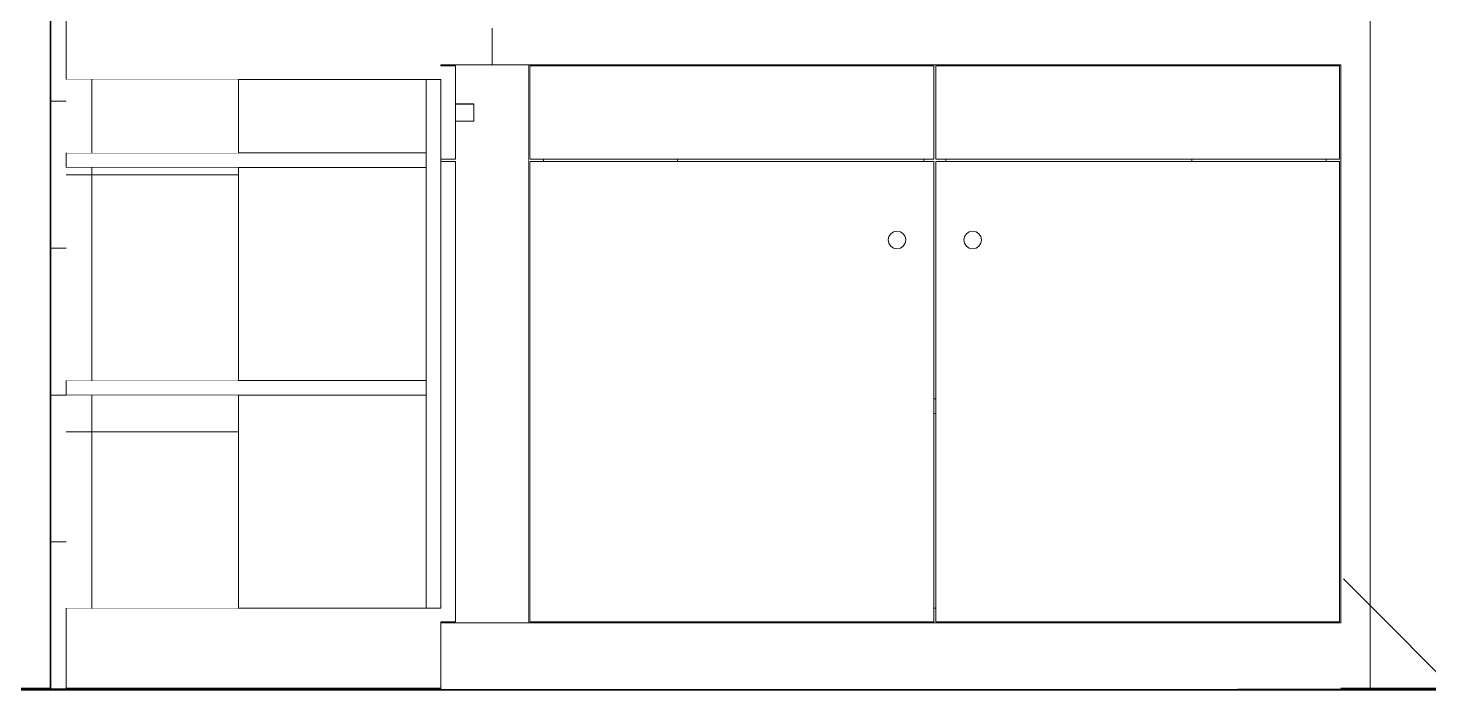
# Model space of a CAD drawing. Header units: metres. Extents: x -41 to 412, y -15 to 25.
# Drawn here: x 268.66 to 270.567, y -14.621 to -13.721 of the extents above; entities that cross this region are included whole.
import ezdxf

# ---------------------------------------------------------------- set-up
doc = ezdxf.new("R2010")
doc.units = ezdxf.units.M
doc.header["$MEASUREMENT"] = 0
doc.set_wipeout_variables(frame=1)
doc.linetypes.add('Wipeout_Contour', pattern=[1, 0, -1])
for name, color, linetype in [('Dimensioning - General', 7, 'Continuous'), ('Interior - Furniture', 7, 'Continuous'), ('Interior - Stair & Railing', 7, 'Continuous'), ('Structural - Bearing', 7, 'Continuous')]:
    doc.layers.add(name, color=color, linetype=linetype)
pattern_1 = [(180, (268.947, -14.62055), (0, 0.35), []), (90, (268.94699, -14.62055), (0.2, 0), [])]

msp = doc.modelspace()

# ---------------------------------------------------------------- linework, layer by layer
at = {"layer": 'Interior - Furniture', "color": 104, "linetype": 'Continuous', "lineweight": 20, "true_color": 0x029e21}
for p, q in [((268.712, -13.7906), (268.712, -13.8906)), ((268.712, -13.9106), (268.712, -14.2006)), ((268.712, -14.2206), (268.712, -14.5106))]:
    msp.add_line(p, q, dxfattribs=at)

# ---------------------------------------------------------------- wipeouts: each hides what was drawn before it
at = {"color": 254, "linetype": 'Wipeout_Contour', "lineweight": 0, "ltscale": 1080.255243}
msp.add_wipeout([(269.8595, -13.7706), (269.5645, -13.7706), (269.5645, -13.7721), (269.8595, -13.7721)], dxfattribs=at).dxf.layer = 'Interior - Furniture'
at = {"color": 254, "linetype": 'Wipeout_Contour', "lineweight": 0, "ltscale": 4323.845252}
msp.add_wipeout([(269.893, -13.8991), (269.8795, -13.8991), (269.8795, -13.9021), (269.893, -13.9021), (269.893, -14.2256), (269.896, -14.2256), (269.896, -13.9021), (269.9095, -13.9021), (269.9095, -13.8991), (269.896, -13.8991), (269.896, -13.7721), (269.9095, -13.7721), (269.9095, -13.7706), (269.8795, -13.7706), (269.8795, -13.7721), (269.893, -13.7721)], dxfattribs=at).dxf.layer = 'Interior - Furniture'
at = {"color": 254, "linetype": 'Wipeout_Contour', "lineweight": 0, "ltscale": 1081.713343}
msp.add_wipeout([(270.2245, -13.7706), (269.9295, -13.7706), (269.9295, -13.7721), (270.2245, -13.7721)], dxfattribs=at).dxf.layer = 'Interior - Furniture'
at = {"color": 254, "linetype": 'Wipeout_Contour', "lineweight": 0, "ltscale": 1082.746978}
msp.add_wipeout([(270.2445, -13.7721), (270.427, -13.7721), (270.427, -13.7706), (270.2445, -13.7706)], dxfattribs=at).dxf.layer = 'Interior - Furniture'
at = {"color": 254, "linetype": 'Wipeout_Contour', "lineweight": 0, "ltscale": 1080.28173}
msp.add_wipeout([(269.5645, -13.8991), (269.5645, -13.9021), (269.8595, -13.9021), (269.8595, -13.8991)], dxfattribs=at).dxf.layer = 'Interior - Furniture'
at = {"color": 254, "linetype": 'Wipeout_Contour', "lineweight": 0, "ltscale": 1081.739795}
msp.add_wipeout([(269.9295, -13.9021), (270.2245, -13.9021), (270.2245, -13.8991), (269.9295, -13.8991)], dxfattribs=at).dxf.layer = 'Interior - Furniture'
at = {"color": 254, "linetype": 'Wipeout_Contour', "lineweight": 0, "ltscale": 1082.773405}
msp.add_wipeout([(270.2445, -13.9021), (270.427, -13.9021), (270.427, -13.8991), (270.2445, -13.8991)], dxfattribs=at).dxf.layer = 'Interior - Furniture'
at = {"color": 254, "linetype": 'Wipeout_Contour', "lineweight": 0, "ltscale": 4323.306039}
msp.add_wipeout([(269.8541, -14.0136), (269.855, -14.0091), (269.8541, -14.0045), (269.8515, -14.0006), (269.8476, -13.998), (269.843, -13.9971), (269.8384, -13.998), (269.8345, -14.0006), (269.8319, -14.0045), (269.831, -14.0091), (269.8319, -14.0136), (269.8345, -14.0175), (269.8384, -14.0201), (269.843, -14.0211), (269.8476, -14.0201), (269.8515, -14.0175)], dxfattribs=at).dxf.layer = 'Interior - Furniture'
at = {"color": 254, "linetype": 'Wipeout_Contour', "lineweight": 0, "ltscale": 4324.951822}
msp.add_wipeout([(269.9349, -14.0136), (269.9375, -14.0175), (269.9414, -14.0201), (269.946, -14.0211), (269.9506, -14.0201), (269.9545, -14.0175), (269.9571, -14.0136), (269.958, -14.0091), (269.9571, -14.0045), (269.9545, -14.0006), (269.9506, -13.998), (269.946, -13.9971), (269.9414, -13.998), (269.9375, -14.0006), (269.9349, -14.0045), (269.934, -14.0091)], dxfattribs=at).dxf.layer = 'Interior - Furniture'
at = {"color": 254, "linetype": 'Wipeout_Contour', "lineweight": 0, "ltscale": 1613.96955}
msp.add_wipeout([(268.392, -14.3106), (268.422, -14.3106), (268.422, -14.6206), (268.692, -14.6206), (268.692, -12.1979), (268.392, -12.2556)], dxfattribs=at).dxf.layer = 'Structural - Bearing'
at = {"color": 254, "linetype": 'Wipeout_Contour', "lineweight": 0, "ltscale": 1083.244796}
msp.add_wipeout([(270.447, -12.5806), (270.447, -14.6206), (270.487, -14.6206), (270.487, -12.5806)], dxfattribs=at).dxf.layer = 'Structural - Bearing'

# ---------------------------------------------------------------- next in the draw order: linework, layer by layer
at = {"layer": 'Interior - Furniture', "color": 104, "linetype": 'Continuous', "lineweight": 13, "true_color": 0x029e21}
for p, q in [((269.8319, -14.0045), (269.831, -14.0091)), ((269.831, -14.0091), (269.8319, -14.0136)), ((269.8345, -14.0006), (269.8319, -14.0045)), ((269.8319, -14.0136), (269.8345, -14.0175)), ((269.8384, -13.998), (269.8345, -14.0006)), ((269.843, -13.9971), (269.8384, -13.998)), ((269.8476, -13.998), (269.843, -13.9971)), ((269.8515, -14.0006), (269.8476, -13.998)), ((269.8541, -14.0045), (269.8515, -14.0006)), ((269.8515, -14.0175), (269.8541, -14.0136)), ((269.855, -14.0091), (269.8541, -14.0045)), ((269.8541, -14.0136), (269.855, -14.0091)), ((269.934, -14.0091), (269.9349, -14.0045)), ((269.9349, -14.0136), (269.934, -14.0091)), ((269.9349, -14.0045), (269.9375, -14.0006)), ((269.9375, -14.0175), (269.9349, -14.0136)), ((269.9375, -14.0006), (269.9414, -13.998)), ((269.9414, -13.998), (269.946, -13.9971)), ((269.946, -13.9971), (269.9506, -13.998)), ((269.9506, -13.998), (269.9545, -14.0006)), ((269.9545, -14.0006), (269.9571, -14.0045)), ((269.9571, -14.0136), (269.9545, -14.0175)), ((269.9571, -14.0045), (269.958, -14.0091)), ((269.958, -14.0091), (269.9571, -14.0136)), ((269.8345, -14.0175), (269.8384, -14.0201)), ((269.8384, -14.0201), (269.843, -14.0211)), ((269.843, -14.0211), (269.8476, -14.0201)), ((269.8476, -14.0201), (269.8515, -14.0175)), ((269.9414, -14.0201), (269.9375, -14.0175)), ((269.946, -14.0211), (269.9414, -14.0201)), ((269.9506, -14.0201), (269.946, -14.0211)), ((269.9545, -14.0175), (269.9506, -14.0201))]:
    msp.add_line(p, q, dxfattribs=at)
at = {"layer": 'Structural - Bearing', "color": 7, "linetype": 'Continuous', "lineweight": 60, "flags": 128}
for points in [[(268.692, -13.4206), (268.692, -13.7206), (268.692, -13.7706), (268.692, -13.7906), (268.692, -14.5106), (268.692, -14.5306), (268.692, -14.6206)], [(268.692, -14.6206), (268.422, -14.6206), (268.392, -14.6206)], [(268.692, -14.6206), (268.712, -14.6206), (269.222, -14.6206)]]:
    msp.add_lwpolyline(points, dxfattribs=at)

# ---------------------------------------------------------------- next in the draw order: wipeouts: each hides what was drawn before it
at = {"color": 254, "linetype": 'Wipeout_Contour', "lineweight": 0, "ltscale": 1080.859707}
msp.add_wipeout([(269.8671, -13.7706), (269.8595, -13.7706), (269.8595, -13.7721), (269.8671, -13.7721)], dxfattribs=at).dxf.layer = 'Interior - Furniture'
at = {"color": 254, "linetype": 'Wipeout_Contour', "lineweight": 0, "ltscale": 1081.047199}
msp.add_wipeout([(269.911, -13.7706), (269.9095, -13.7706), (269.9095, -13.7721), (269.911, -13.7721)], dxfattribs=at).dxf.layer = 'Interior - Furniture'
at = {"color": 254, "linetype": 'Wipeout_Contour', "lineweight": 0, "ltscale": 1082.31781}
msp.add_wipeout([(270.2321, -13.7706), (270.2245, -13.7706), (270.2245, -13.7721), (270.2321, -13.7721)], dxfattribs=at).dxf.layer = 'Interior - Furniture'
at = {"color": 254, "linetype": 'Wipeout_Contour', "lineweight": 0, "ltscale": 1080.886179}
msp.add_wipeout([(269.8595, -13.8991), (269.8595, -13.9021), (269.8671, -13.9021), (269.8671, -13.8991)], dxfattribs=at).dxf.layer = 'Interior - Furniture'
at = {"color": 254, "linetype": 'Wipeout_Contour', "lineweight": 0, "ltscale": 1081.073667}
msp.add_wipeout([(269.9095, -13.9021), (269.911, -13.9021), (269.911, -13.8991), (269.9095, -13.8991)], dxfattribs=at).dxf.layer = 'Interior - Furniture'
at = {"color": 254, "linetype": 'Wipeout_Contour', "lineweight": 0, "ltscale": 1082.344247}
msp.add_wipeout([(270.2245, -13.8991), (270.2245, -13.9021), (270.2321, -13.9021), (270.2321, -13.8991)], dxfattribs=at).dxf.layer = 'Interior - Furniture'
at = {"color": 254, "linetype": 'Wipeout_Contour', "lineweight": 0, "ltscale": 1084.723041}
msp.add_wipeout([(270.487, -12.5806), (270.487, -14.6206), (271.187, -14.6206), (271.187, -12.5806)], dxfattribs=at).dxf.layer = 'Structural - Bearing'

# ---------------------------------------------------------------- next in the draw order: linework, layer by layer
at = {"layer": 'Structural - Bearing', "color": 30, "linetype": 'Continuous', "lineweight": 18, "true_color": 0xff6600}
msp.add_line((270.487, -12.5806), (270.487, -14.6206), dxfattribs=at)
at = {"layer": 'Structural - Bearing', "color": 7, "linetype": 'Continuous', "lineweight": 60}
msp.add_line((269.222, -14.6206), (272.117, -14.6206), dxfattribs=at)

# ---------------------------------------------------------------- next in the draw order: wipeouts: each hides what was drawn before it
at = {"color": 254, "linetype": 'Wipeout_Contour', "lineweight": 0, "ltscale": 1080.887955}
msp.add_wipeout([(269.8736, -13.7706), (269.8671, -13.7706), (269.8671, -13.7721), (269.8736, -13.7721)], dxfattribs=at).dxf.layer = 'Interior - Furniture'
at = {"color": 254, "linetype": 'Wipeout_Contour', "lineweight": 0, "ltscale": 1081.0589}
msp.add_wipeout([(269.9153, -13.7706), (269.911, -13.7706), (269.911, -13.7721), (269.9153, -13.7721)], dxfattribs=at).dxf.layer = 'Interior - Furniture'
at = {"color": 254, "linetype": 'Wipeout_Contour', "lineweight": 0, "ltscale": 1082.346057}
msp.add_wipeout([(270.2386, -13.7706), (270.2321, -13.7706), (270.2321, -13.7721), (270.2386, -13.7721)], dxfattribs=at).dxf.layer = 'Interior - Furniture'
at = {"color": 254, "linetype": 'Wipeout_Contour', "lineweight": 0, "ltscale": 1080.914426}
msp.add_wipeout([(269.8671, -13.8991), (269.8671, -13.9021), (269.8736, -13.9021), (269.8736, -13.8991)], dxfattribs=at).dxf.layer = 'Interior - Furniture'
at = {"color": 254, "linetype": 'Wipeout_Contour', "lineweight": 0, "ltscale": 1081.085368}
msp.add_wipeout([(269.911, -13.9021), (269.9153, -13.9021), (269.9153, -13.8991), (269.911, -13.8991)], dxfattribs=at).dxf.layer = 'Interior - Furniture'
at = {"color": 254, "linetype": 'Wipeout_Contour', "lineweight": 0, "ltscale": 1082.372493}
msp.add_wipeout([(270.2321, -13.8991), (270.2321, -13.9021), (270.2386, -13.9021), (270.2386, -13.8991)], dxfattribs=at).dxf.layer = 'Interior - Furniture'

# ---------------------------------------------------------------- next in the draw order: wipeouts: each hides what was drawn before it
at = {"color": 254, "linetype": 'Wipeout_Contour', "lineweight": 0, "ltscale": 1080.909574}
msp.add_wipeout([(269.878, -13.7706), (269.8736, -13.7706), (269.8736, -13.7721), (269.878, -13.7721)], dxfattribs=at).dxf.layer = 'Interior - Furniture'
at = {"color": 254, "linetype": 'Wipeout_Contour', "lineweight": 0, "ltscale": 1081.08052}
msp.add_wipeout([(269.9218, -13.7706), (269.9153, -13.7706), (269.9153, -13.7721), (269.9218, -13.7721)], dxfattribs=at).dxf.layer = 'Interior - Furniture'
at = {"color": 254, "linetype": 'Wipeout_Contour', "lineweight": 0, "ltscale": 1082.367677}
msp.add_wipeout([(270.243, -13.7706), (270.2386, -13.7706), (270.2386, -13.7721), (270.243, -13.7721)], dxfattribs=at).dxf.layer = 'Interior - Furniture'
at = {"color": 254, "linetype": 'Wipeout_Contour', "lineweight": 0, "ltscale": 1080.936045}
msp.add_wipeout([(269.8736, -13.8991), (269.8736, -13.9021), (269.878, -13.9021), (269.878, -13.8991)], dxfattribs=at).dxf.layer = 'Interior - Furniture'
at = {"color": 254, "linetype": 'Wipeout_Contour', "lineweight": 0, "ltscale": 1081.106987}
msp.add_wipeout([(269.9153, -13.9021), (269.9218, -13.9021), (269.9218, -13.8991), (269.9153, -13.8991)], dxfattribs=at).dxf.layer = 'Interior - Furniture'
at = {"color": 254, "linetype": 'Wipeout_Contour', "lineweight": 0, "ltscale": 1082.394112}
msp.add_wipeout([(270.2386, -13.8991), (270.2386, -13.9021), (270.243, -13.9021), (270.243, -13.8991)], dxfattribs=at).dxf.layer = 'Interior - Furniture'
at = {"color": 254, "linetype": 'Wipeout_Contour', "lineweight": 0, "ltscale": 1078.706577}
msp.add_wipeout([(269.342, -14.6206), (269.342, -14.5306), (269.222, -14.5306), (269.222, -14.6206)], dxfattribs=at).dxf.layer = 'Interior - Furniture'

# ---------------------------------------------------------------- next in the draw order: wipeouts: each hides what was drawn before it
at = {"color": 254, "linetype": 'Wipeout_Contour', "lineweight": 0, "ltscale": 1080.921274}
msp.add_wipeout([(269.8795, -13.7706), (269.878, -13.7706), (269.878, -13.7721), (269.8795, -13.7721)], dxfattribs=at).dxf.layer = 'Interior - Furniture'
at = {"color": 254, "linetype": 'Wipeout_Contour', "lineweight": 0, "ltscale": 1081.108768}
msp.add_wipeout([(269.9295, -13.7706), (269.9218, -13.7706), (269.9218, -13.7721), (269.9295, -13.7721)], dxfattribs=at).dxf.layer = 'Interior - Furniture'
at = {"color": 254, "linetype": 'Wipeout_Contour', "lineweight": 0, "ltscale": 1082.379377}
msp.add_wipeout([(270.2445, -13.7706), (270.243, -13.7706), (270.243, -13.7721), (270.2445, -13.7721)], dxfattribs=at).dxf.layer = 'Interior - Furniture'
at = {"color": 254, "linetype": 'Wipeout_Contour', "lineweight": 0, "ltscale": 1080.947744}
msp.add_wipeout([(269.878, -13.8991), (269.878, -13.9021), (269.8795, -13.9021), (269.8795, -13.8991)], dxfattribs=at).dxf.layer = 'Interior - Furniture'
at = {"color": 254, "linetype": 'Wipeout_Contour', "lineweight": 0, "ltscale": 1081.135234}
msp.add_wipeout([(269.9218, -13.9021), (269.9295, -13.9021), (269.9295, -13.8991), (269.9218, -13.8991)], dxfattribs=at).dxf.layer = 'Interior - Furniture'
at = {"color": 254, "linetype": 'Wipeout_Contour', "lineweight": 0, "ltscale": 1082.405812}
msp.add_wipeout([(270.243, -13.8991), (270.243, -13.9021), (270.2445, -13.9021), (270.2445, -13.8991)], dxfattribs=at).dxf.layer = 'Interior - Furniture'
at = {"color": 254, "linetype": 'Wipeout_Contour', "lineweight": 0, "ltscale": 1618.674196}
msp.add_wipeout([(269.222, -14.5306), (269.342, -14.5306), (269.342, -14.5106), (269.242, -14.5106), (269.242, -14.5291), (269.222, -14.5291)], dxfattribs=at).dxf.layer = 'Interior - Furniture'

# ---------------------------------------------------------------- next in the draw order: linework, layer by layer
at = {"layer": 'Interior - Furniture', "color": 104, "linetype": 'Continuous', "lineweight": 20, "true_color": 0x029e21}
msp.add_line((269.242, -14.5291), (269.222, -14.5291), dxfattribs=at)
at = {"layer": 'Interior - Furniture', "color": 104, "linetype": 'Continuous', "lineweight": 13, "true_color": 0x029e21}
msp.add_line((269.342, -14.5306), (269.222, -14.5306), dxfattribs=at)
at = {"layer": 'Interior - Furniture', "color": 104, "linetype": 'Continuous', "lineweight": 20, "true_color": 0x029e21, "flags": 128}
msp.add_lwpolyline([(269.222, -14.5291), (269.222, -14.5306), (269.222, -14.6206)], dxfattribs=at)

# ---------------------------------------------------------------- next in the draw order: wipeouts: each hides what was drawn before it
at = {"color": 254, "linetype": 'Wipeout_Contour', "lineweight": 0, "ltscale": 3507.273019}
msp.add_wipeout([(269.222, -13.8991), (269.222, -13.9021), (269.242, -13.9021), (269.242, -14.5106), (269.342, -14.5106), (269.342, -13.7906), (269.242, -13.7906), (269.242, -13.8236), (269.267, -13.8236), (269.267, -13.8466), (269.267, -13.8476), (269.242, -13.8476), (269.242, -13.8991)], dxfattribs=at).dxf.layer = 'Interior - Furniture'

# ---------------------------------------------------------------- next in the draw order: linework, layer by layer
at = {"layer": 'Interior - Furniture', "color": 104, "linetype": 'Continuous', "lineweight": 20, "true_color": 0x029e21}
msp.add_line((269.242, -13.9021), (269.242, -14.5291), dxfattribs=at)
at = {"layer": 'Interior - Furniture', "color": 104, "linetype": 'Continuous', "lineweight": 13, "true_color": 0x029e21}
msp.add_line((269.342, -14.5306), (269.342, -14.5106), dxfattribs=at)

# ---------------------------------------------------------------- next in the draw order: wipeouts: each hides what was drawn before it
at = {"color": 254, "linetype": 'Wipeout_Contour', "lineweight": 0, "ltscale": 1078.337463}
msp.add_wipeout([(269.222, -14.5106), (269.222, -13.7906), (269.202, -13.7906), (269.202, -14.5106)], dxfattribs=at).dxf.layer = 'Interior - Furniture'
at = {"color": 254, "linetype": 'Wipeout_Contour', "lineweight": 0, "ltscale": 1078.443108}
msp.add_wipeout([(269.242, -13.8476), (269.267, -13.8476), (269.267, -13.8466), (269.242, -13.8466)], dxfattribs=at).dxf.layer = 'Interior - Furniture'

# ---------------------------------------------------------------- next in the draw order: linework, layer by layer
at = {"layer": 'Interior - Furniture', "color": 104, "linetype": 'Continuous', "lineweight": 20, "true_color": 0x029e21}
for p, q in [((269.242, -13.8991), (269.222, -13.8991)), ((269.222, -13.9021), (269.222, -14.5106)), ((269.242, -13.9021), (269.222, -13.9021))]:
    msp.add_line(p, q, dxfattribs=at)
at = {"layer": 'Interior - Furniture', "color": 104, "linetype": 'Continuous', "lineweight": 13, "true_color": 0x029e21}
msp.add_line((269.222, -13.9021), (269.222, -13.8991), dxfattribs=at)

# ---------------------------------------------------------------- next in the draw order: wipeouts: each hides what was drawn before it
at = {"color": 254, "linetype": 'Wipeout_Contour', "lineweight": 0, "ltscale": 1618.350441}
msp.add_wipeout([(269.222, -13.7721), (269.242, -13.7721), (269.242, -13.7906), (269.342, -13.7906), (269.342, -13.7706), (269.222, -13.7706)], dxfattribs=at).dxf.layer = 'Interior - Furniture'
at = {"color": 254, "linetype": 'Wipeout_Contour', "lineweight": 0, "ltscale": 1077.722796}
msp.add_wipeout([(269.202, -13.7906), (268.947, -13.7906), (268.947, -13.8906), (269.202, -13.8906)], dxfattribs=at).dxf.layer = 'Interior - Furniture'
at = {"color": 254, "linetype": 'Wipeout_Contour', "lineweight": 0, "ltscale": 1078.442747}
msp.add_wipeout([(269.242, -13.8466), (269.267, -13.8466), (269.267, -13.844), (269.242, -13.844)], dxfattribs=at).dxf.layer = 'Interior - Furniture'
at = {"color": 254, "linetype": 'Wipeout_Contour', "lineweight": 0, "ltscale": 1077.767491}
msp.add_wipeout([(268.947, -13.9106), (268.947, -14.2006), (269.202, -14.2006), (269.202, -13.9106)], dxfattribs=at).dxf.layer = 'Interior - Furniture'
at = {"color": 254, "linetype": 'Wipeout_Contour', "lineweight": 0, "ltscale": 1077.83289}
msp.add_wipeout([(269.202, -14.2206), (268.947, -14.2206), (268.947, -14.5106), (269.202, -14.5106)], dxfattribs=at).dxf.layer = 'Interior - Furniture'
at = {"color": 254, "linetype": 'Wipeout_Contour', "lineweight": 0, "ltscale": 1081.153202}
msp.add_wipeout([(269.342, -14.5306), (269.342, -14.6206), (270.447, -14.6206), (270.447, -14.5306)], dxfattribs=at).dxf.layer = 'Interior - Furniture'

# ---------------------------------------------------------------- next in the draw order: linework, layer by layer
at = {"layer": 'Dimensioning - General', "color": 151, "linetype": 'Continuous', "lineweight": 20, "true_color": 0x80c2ff}
msp.add_line((270.6006, -14.6206), (270.307, -14.6206), dxfattribs=at)
at = {"layer": 'Interior - Furniture', "color": 104, "linetype": 'Continuous', "lineweight": 20, "true_color": 0x029e21}
for p, q in [((269.222, -13.7706), (269.222, -13.7721)), ((269.242, -13.7721), (269.222, -13.7721)), ((269.222, -13.7906), (268.712, -13.7906)), ((269.222, -13.7906), (269.222, -13.8991)), ((269.202, -13.8906), (268.712, -13.8906)), ((269.202, -13.8906), (269.202, -13.9106)), ((269.202, -13.9106), (268.712, -13.9106)), ((269.202, -14.2006), (268.712, -14.2006)), ((269.202, -14.2006), (269.202, -14.2206)), ((269.202, -14.2206), (268.712, -14.2206)), ((269.222, -14.5106), (268.712, -14.5106))]:
    msp.add_line(p, q, dxfattribs=at)
at = {"layer": 'Interior - Furniture', "color": 104, "linetype": 'Continuous', "lineweight": 13, "true_color": 0x029e21}
for p, q in [((269.202, -13.8906), (269.202, -13.7906)), ((269.342, -14.5106), (269.342, -13.7906)), ((269.202, -14.2006), (269.202, -13.9106)), ((269.202, -14.5106), (269.202, -14.2206))]:
    msp.add_line(p, q, dxfattribs=at)

# ---------------------------------------------------------------- next in the draw order: wipeouts: each hides what was drawn before it
at = {"color": 254, "linetype": 'Wipeout_Contour', "lineweight": 0, "ltscale": 1078.672016}
msp.add_wipeout([(269.342, -13.7706), (269.342, -13.7206), (269.292, -13.7206), (269.292, -13.7706)], dxfattribs=at).dxf.layer = 'Interior - Furniture'
at = {"color": 254, "linetype": 'Wipeout_Contour', "lineweight": 0, "ltscale": 1078.44208}
msp.add_wipeout([(269.242, -13.844), (269.267, -13.844), (269.267, -13.8401), (269.242, -13.8401)], dxfattribs=at).dxf.layer = 'Interior - Furniture'

# ---------------------------------------------------------------- next in the draw order: linework, layer by layer
at = {"layer": 'Interior - Furniture', "color": 104, "linetype": 'Continuous', "lineweight": 20, "true_color": 0x029e21}
for p, q in [((269.292, -13.7206), (269.292, -13.7706)), ((269.292, -13.7706), (269.222, -13.7706))]:
    msp.add_line(p, q, dxfattribs=at)
at = {"layer": 'Interior - Furniture', "color": 104, "linetype": 'Continuous', "lineweight": 13, "true_color": 0x029e21}
for p, q in [((269.342, -13.7706), (269.292, -13.7706)), ((269.342, -13.7906), (269.342, -13.7706))]:
    msp.add_line(p, q, dxfattribs=at)

# ---------------------------------------------------------------- next in the draw order: wipeouts: each hides what was drawn before it
at = {"color": 254, "linetype": 'Wipeout_Contour', "lineweight": 0, "ltscale": 1078.441209}
msp.add_wipeout([(269.242, -13.8401), (269.267, -13.8401), (269.267, -13.8356), (269.242, -13.8356)], dxfattribs=at).dxf.layer = 'Interior - Furniture'
at = {"color": 254, "linetype": 'Wipeout_Contour', "lineweight": 0, "ltscale": 1619.339706}
msp.add_wipeout([(269.342, -14.5306), (269.362, -14.5306), (269.362, -14.5291), (269.3435, -14.5291), (269.3435, -14.5106), (269.342, -14.5106)], dxfattribs=at).dxf.layer = 'Interior - Furniture'
at = {"color": 254, "linetype": 'Wipeout_Contour', "lineweight": 0, "ltscale": 1076.744089}
msp.add_wipeout([(268.712, -13.7906), (268.712, -13.8906), (268.947, -13.8906), (268.947, -13.7906)], dxfattribs=at).dxf.layer = 'Interior - Stair & Railing'
at = {"color": 254, "linetype": 'Wipeout_Contour', "lineweight": 0, "ltscale": 1076.788825}
msp.add_wipeout([(268.712, -13.9106), (268.712, -14.2006), (268.947, -14.2006), (268.947, -13.9106)], dxfattribs=at).dxf.layer = 'Interior - Stair & Railing'
at = {"color": 254, "linetype": 'Wipeout_Contour', "lineweight": 0, "ltscale": 1076.854283}
msp.add_wipeout([(268.712, -14.2206), (268.712, -14.5106), (268.947, -14.5106), (268.947, -14.2206)], dxfattribs=at).dxf.layer = 'Interior - Stair & Railing'

# ---------------------------------------------------------------- next in the draw order: hatches: boundary and pattern name
at = {"layer": 'Interior - Stair & Railing', "linetype": 'Continuous', "lineweight": 13}
h = msp.add_hatch(dxfattribs=at)
h.set_pattern_fill('GRID_20X35_0001', color=171, style=0, pattern_type=2)
h.set_pattern_definition(pattern_1)
h.paths.add_polyline_path([(268.712, -13.7906), (268.712, -13.8906), (268.947, -13.8906), (268.947, -13.7906)])
h = msp.add_hatch(dxfattribs=at)
h.set_pattern_fill('GRID_20X35_0001', color=171, style=0, pattern_type=2)
h.set_pattern_definition([(180, (268.947, -14.62055), (0, 0.35), []), (90, (268.94699, -14.62055), (0.2, 0), [])])
h.paths.add_polyline_path([(268.712, -13.9106), (268.712, -14.2006), (268.947, -14.2006), (268.947, -13.9106)])
h = msp.add_hatch(dxfattribs=at)
h.set_pattern_fill('GRID_20X35_0001', color=171, style=0, pattern_type=2)
h.set_pattern_definition(pattern_1)
h.paths.add_polyline_path([(268.712, -14.2206), (268.712, -14.5106), (268.947, -14.5106), (268.947, -14.2206)])

# ---------------------------------------------------------------- next in the draw order: linework, layer by layer
at = {"layer": 'Interior - Furniture', "color": 104, "linetype": 'Continuous', "lineweight": 13, "true_color": 0x029e21}
for p, q in [((269.242, -13.8476), (269.267, -13.8476)), ((269.267, -13.8476), (269.267, -13.8466))]:
    msp.add_line(p, q, dxfattribs=at)
at = {"layer": 'Interior - Stair & Railing', "color": 171, "linetype": 'Continuous', "lineweight": 13}
for p, q in [((268.947, -13.8906), (268.947, -13.7906)), ((268.947, -14.2006), (268.947, -13.9106)), ((268.947, -14.5106), (268.947, -14.2206))]:
    msp.add_line(p, q, dxfattribs=at)

# ---------------------------------------------------------------- next in the draw order: wipeouts: each hides what was drawn before it
at = {"color": 254, "linetype": 'Wipeout_Contour', "lineweight": 0, "ltscale": 1078.440267}
msp.add_wipeout([(269.242, -13.8356), (269.267, -13.8356), (269.267, -13.831), (269.242, -13.831)], dxfattribs=at).dxf.layer = 'Interior - Furniture'
at = {"color": 254, "linetype": 'Wipeout_Contour', "lineweight": 0, "ltscale": 2162.374927}
msp.add_wipeout([(269.362, -14.5291), (269.362, -14.5306), (270.427, -14.5306), (270.427, -14.5291), (269.896, -14.5291), (269.896, -14.5106), (269.893, -14.5106), (269.893, -14.5291)], dxfattribs=at).dxf.layer = 'Interior - Furniture'

# ---------------------------------------------------------------- next in the draw order: linework, layer by layer
at = {"layer": 'Interior - Furniture', "color": 104, "linetype": 'Continuous', "lineweight": 13, "true_color": 0x029e21}
for p, q in [((269.267, -13.8466), (269.267, -13.844)), ((269.3435, -14.5291), (269.893, -14.5291)), ((269.342, -14.5306), (269.362, -14.5306))]:
    msp.add_line(p, q, dxfattribs=at)

# ---------------------------------------------------------------- next in the draw order: wipeouts: each hides what was drawn before it
at = {"color": 254, "linetype": 'Wipeout_Contour', "lineweight": 0, "ltscale": 2697.713189}
msp.add_wipeout([(269.342, -14.5106), (269.3435, -14.5106), (269.3435, -13.9021), (269.362, -13.9021), (269.362, -13.8991), (269.3435, -13.8991), (269.3435, -13.7721), (269.362, -13.7721), (269.362, -13.7706), (269.342, -13.7706)], dxfattribs=at).dxf.layer = 'Interior - Furniture'
at = {"color": 254, "linetype": 'Wipeout_Contour', "lineweight": 0, "ltscale": 1078.439396}
msp.add_wipeout([(269.242, -13.831), (269.267, -13.831), (269.267, -13.8271), (269.242, -13.8271)], dxfattribs=at).dxf.layer = 'Interior - Furniture'
at = {"color": 254, "linetype": 'Wipeout_Contour', "lineweight": 0, "ltscale": 1081.110811}
msp.add_wipeout([(269.896, -14.2456), (269.893, -14.2456), (269.893, -14.5106), (269.896, -14.5106)], dxfattribs=at).dxf.layer = 'Interior - Furniture'
at = {"color": 254, "linetype": 'Wipeout_Contour', "lineweight": 0, "ltscale": 1624.17632}
msp.add_wipeout([(270.427, -14.5306), (270.447, -14.5306), (270.447, -14.5106), (270.4455, -14.5106), (270.4455, -14.5291), (270.427, -14.5291)], dxfattribs=at).dxf.layer = 'Interior - Furniture'
at = {"color": 254, "linetype": 'Wipeout_Contour', "lineweight": 0, "ltscale": 1076.274864}
msp.add_wipeout([(268.692, -13.4206), (268.692, -14.6206), (268.712, -14.6206), (268.712, -13.4206)], dxfattribs=at).dxf.layer = 'Interior - Stair & Railing'

# ---------------------------------------------------------------- next in the draw order: hatches: boundary and pattern name
at = {"layer": 'Interior - Stair & Railing', "linetype": 'Continuous', "lineweight": 0, "true_color": 0x000000}
h = msp.add_hatch(dxfattribs=at)
h.set_pattern_fill('GRID_20X35_0001', color=18, style=0, pattern_type=2)
h.set_pattern_definition([(90, (288.2744, -14.62055), (-0.35, 0), []), (180, (288.2744, -14.62055), (0, 0.2), [])])
h.paths.add_polyline_path([(268.692, -13.4206), (268.692, -14.6206), (268.712, -14.6206), (268.712, -13.4206)])

# ---------------------------------------------------------------- next in the draw order: linework, layer by layer
at = {"layer": 'Interior - Furniture', "color": 104, "linetype": 'Continuous', "lineweight": 13, "true_color": 0x029e21}
for p, q in [((269.267, -13.844), (269.267, -13.8401)), ((269.893, -14.5106), (269.896, -14.5106)), ((270.4455, -14.5291), (269.896, -14.5291)), ((269.362, -14.5306), (270.427, -14.5306)), ((270.427, -14.5306), (270.447, -14.5306))]:
    msp.add_line(p, q, dxfattribs=at)
at = {"layer": 'Interior - Stair & Railing', "color": 171, "linetype": 'Continuous', "lineweight": 13}
for p, q in [((268.712, -13.4206), (268.712, -13.7906)), ((268.712, -13.8906), (268.712, -13.9106)), ((268.712, -14.2006), (268.712, -14.2206)), ((268.712, -14.5106), (268.712, -14.6206))]:
    msp.add_line(p, q, dxfattribs=at)

# ---------------------------------------------------------------- next in the draw order: wipeouts: each hides what was drawn before it
at = {"color": 254, "linetype": 'Wipeout_Contour', "lineweight": 0, "ltscale": 1079.221571}
msp.add_wipeout([(269.362, -13.7721), (269.5445, -13.7721), (269.5445, -13.7706), (269.362, -13.7706)], dxfattribs=at).dxf.layer = 'Interior - Furniture'
at = {"color": 254, "linetype": 'Wipeout_Contour', "lineweight": 0, "ltscale": 2707.179371}
msp.add_wipeout([(270.427, -13.9021), (270.4455, -13.9021), (270.4455, -14.5106), (270.447, -14.5106), (270.447, -13.7706), (270.427, -13.7706), (270.427, -13.7721), (270.4455, -13.7721), (270.4455, -13.8991), (270.427, -13.8991)], dxfattribs=at).dxf.layer = 'Interior - Furniture'
at = {"color": 254, "linetype": 'Wipeout_Contour', "lineweight": 0, "ltscale": 1078.438729}
msp.add_wipeout([(269.242, -13.8271), (269.267, -13.8271), (269.267, -13.8245), (269.242, -13.8245)], dxfattribs=at).dxf.layer = 'Interior - Furniture'
at = {"color": 254, "linetype": 'Wipeout_Contour', "lineweight": 0, "ltscale": 1079.248083}
msp.add_wipeout([(269.362, -13.8991), (269.362, -13.9021), (269.5445, -13.9021), (269.5445, -13.8991)], dxfattribs=at).dxf.layer = 'Interior - Furniture'
at = {"color": 254, "linetype": 'Wipeout_Contour', "lineweight": 0, "ltscale": 1081.080462}
msp.add_wipeout([(269.893, -14.2256), (269.893, -14.2456), (269.896, -14.2456), (269.896, -14.2256)], dxfattribs=at).dxf.layer = 'Interior - Furniture'

# ---------------------------------------------------------------- next in the draw order: linework, layer by layer
at = {"layer": 'Dimensioning - General', "color": 7, "linetype": 'Continuous', "lineweight": 13}
msp.add_line((270.6006, -14.6206), (270.4506, -14.4706), dxfattribs=at)
at = {"layer": 'Interior - Furniture', "color": 104, "linetype": 'Continuous', "lineweight": 13, "true_color": 0x029e21}
for p, q in [((269.267, -13.8401), (269.267, -13.8356)), ((269.893, -14.2256), (269.896, -14.2256)), ((269.893, -14.2456), (269.896, -14.2456)), ((270.447, -14.5306), (270.447, -14.5106))]:
    msp.add_line(p, q, dxfattribs=at)

# ---------------------------------------------------------------- next in the draw order: wipeouts: each hides what was drawn before it
at = {"color": 254, "linetype": 'Wipeout_Contour', "lineweight": 0, "ltscale": 1079.589101}
msp.add_wipeout([(269.546, -13.7706), (269.5445, -13.7706), (269.5445, -13.7721), (269.546, -13.7721)], dxfattribs=at).dxf.layer = 'Interior - Furniture'
at = {"color": 254, "linetype": 'Wipeout_Contour', "lineweight": 0, "ltscale": 1078.438369}
msp.add_wipeout([(269.242, -13.8245), (269.267, -13.8245), (269.267, -13.8236), (269.242, -13.8236)], dxfattribs=at).dxf.layer = 'Interior - Furniture'
at = {"color": 254, "linetype": 'Wipeout_Contour', "lineweight": 0, "ltscale": 1079.615604}
msp.add_wipeout([(269.5445, -13.8991), (269.5445, -13.9021), (269.546, -13.9021), (269.546, -13.8991)], dxfattribs=at).dxf.layer = 'Interior - Furniture'

# ---------------------------------------------------------------- next in the draw order: linework, layer by layer
at = {"layer": 'Interior - Furniture', "color": 104, "linetype": 'Continuous', "lineweight": 20, "true_color": 0x029e21}
msp.add_line((269.242, -13.7721), (269.242, -13.8991), dxfattribs=at)
at = {"layer": 'Interior - Furniture', "color": 104, "linetype": 'Continuous', "lineweight": 13, "true_color": 0x029e21}
for p, q in [((269.242, -13.8236), (269.267, -13.8236)), ((269.267, -13.8245), (269.267, -13.8236)), ((269.267, -13.8271), (269.267, -13.8245)), ((269.267, -13.831), (269.267, -13.8271)), ((269.267, -13.8356), (269.267, -13.831))]:
    msp.add_line(p, q, dxfattribs=at)

# ---------------------------------------------------------------- next in the draw order: wipeouts: each hides what was drawn before it
at = {"color": 254, "linetype": 'Wipeout_Contour', "lineweight": 0, "ltscale": 1079.600802}
msp.add_wipeout([(269.5503, -13.7706), (269.546, -13.7706), (269.546, -13.7721), (269.5503, -13.7721)], dxfattribs=at).dxf.layer = 'Interior - Furniture'
at = {"color": 254, "linetype": 'Wipeout_Contour', "lineweight": 0, "ltscale": 1079.627305}
msp.add_wipeout([(269.546, -13.8991), (269.546, -13.9021), (269.5503, -13.9021), (269.5503, -13.8991)], dxfattribs=at).dxf.layer = 'Interior - Furniture'

# ---------------------------------------------------------------- next in the draw order: wipeouts: each hides what was drawn before it
at = {"color": 254, "linetype": 'Wipeout_Contour', "lineweight": 0, "ltscale": 1079.622422}
msp.add_wipeout([(269.5568, -13.7706), (269.5503, -13.7706), (269.5503, -13.7721), (269.5568, -13.7721)], dxfattribs=at).dxf.layer = 'Interior - Furniture'
at = {"color": 254, "linetype": 'Wipeout_Contour', "lineweight": 0, "ltscale": 1079.648925}
msp.add_wipeout([(269.5503, -13.8991), (269.5503, -13.9021), (269.5568, -13.9021), (269.5568, -13.8991)], dxfattribs=at).dxf.layer = 'Interior - Furniture'

# ---------------------------------------------------------------- next in the draw order: wipeouts: each hides what was drawn before it
at = {"color": 254, "linetype": 'Wipeout_Contour', "lineweight": 0, "ltscale": 1079.65067}
msp.add_wipeout([(269.5645, -13.7706), (269.5568, -13.7706), (269.5568, -13.7721), (269.5645, -13.7721)], dxfattribs=at).dxf.layer = 'Interior - Furniture'
at = {"color": 254, "linetype": 'Wipeout_Contour', "lineweight": 0, "ltscale": 1079.677171}
msp.add_wipeout([(269.5568, -13.8991), (269.5568, -13.9021), (269.5645, -13.9021), (269.5645, -13.8991)], dxfattribs=at).dxf.layer = 'Interior - Furniture'

# ---------------------------------------------------------------- next in the draw order: wipeouts: each hides what was drawn before it
at = {"color": 254, "linetype": 'Wipeout_Contour', "lineweight": 0, "ltscale": 1080.97922}
msp.add_wipeout([(269.342, -13.7706), (270.447, -13.7706), (270.447, -13.7206), (269.342, -13.7206)], dxfattribs=at).dxf.layer = 'Interior - Furniture'

# ---------------------------------------------------------------- next in the draw order: wipeouts: each hides what was drawn before it
at = {"color": 254, "linetype": 'Wipeout_Contour', "lineweight": 0, "ltscale": 1079.893975}
msp.add_wipeout([(269.3435, -13.8991), (269.893, -13.8991), (269.893, -13.7721), (269.3435, -13.7721)], dxfattribs=at).dxf.layer = 'Interior - Furniture'

# ---------------------------------------------------------------- next in the draw order: linework, layer by layer
at = {"layer": 'Interior - Furniture', "color": 104, "linetype": 'Continuous', "lineweight": 13, "true_color": 0x029e21}
for p, q in [((269.3435, -13.7721), (269.3435, -13.8991)), ((269.362, -13.7721), (269.362, -13.7706)), ((269.5445, -13.7721), (269.5445, -13.7706)), ((269.8795, -13.7721), (269.8795, -13.7706)), ((269.362, -13.9021), (269.362, -13.8991)), ((269.5445, -13.9021), (269.5445, -13.8991)), ((269.8795, -13.9021), (269.8795, -13.8991)), ((269.3435, -13.9021), (269.3435, -14.5291))]:
    msp.add_line(p, q, dxfattribs=at)

# ---------------------------------------------------------------- next in the draw order: wipeouts: each hides what was drawn before it
at = {"color": 254, "linetype": 'Wipeout_Contour', "lineweight": 0, "ltscale": 1082.101072}
msp.add_wipeout([(269.896, -13.8991), (270.4455, -13.8991), (270.4455, -13.7721), (269.896, -13.7721)], dxfattribs=at).dxf.layer = 'Interior - Furniture'

# ---------------------------------------------------------------- next in the draw order: linework, layer by layer
at = {"layer": 'Interior - Furniture', "color": 104, "linetype": 'Continuous', "lineweight": 13, "true_color": 0x029e21}
for p, q in [((269.342, -13.7706), (270.447, -13.7706)), ((269.893, -13.7721), (269.3435, -13.7721)), ((269.893, -13.8991), (269.893, -13.7721)), ((270.4455, -13.7721), (269.896, -13.7721)), ((269.896, -13.7721), (269.896, -13.8991)), ((269.9095, -13.7721), (269.9095, -13.7706)), ((270.2445, -13.7721), (270.2445, -13.7706)), ((270.427, -13.7721), (270.427, -13.7706)), ((270.4455, -13.8991), (270.4455, -13.7721)), ((270.447, -14.5106), (270.447, -13.7706)), ((269.3435, -13.8991), (269.893, -13.8991)), ((269.896, -13.8991), (270.4455, -13.8991)), ((269.9095, -13.9021), (269.9095, -13.8991)), ((270.2445, -13.9021), (270.2445, -13.8991)), ((270.427, -13.9021), (270.427, -13.8991)), ((269.893, -13.9021), (269.3435, -13.9021)), ((269.893, -14.5291), (269.893, -13.9021)), ((269.896, -14.5291), (269.896, -13.9021)), ((269.896, -13.9021), (270.4455, -13.9021)), ((270.4455, -13.9021), (270.4455, -14.5291))]:
    msp.add_line(p, q, dxfattribs=at)

doc.saveas('drawing.dxf')
